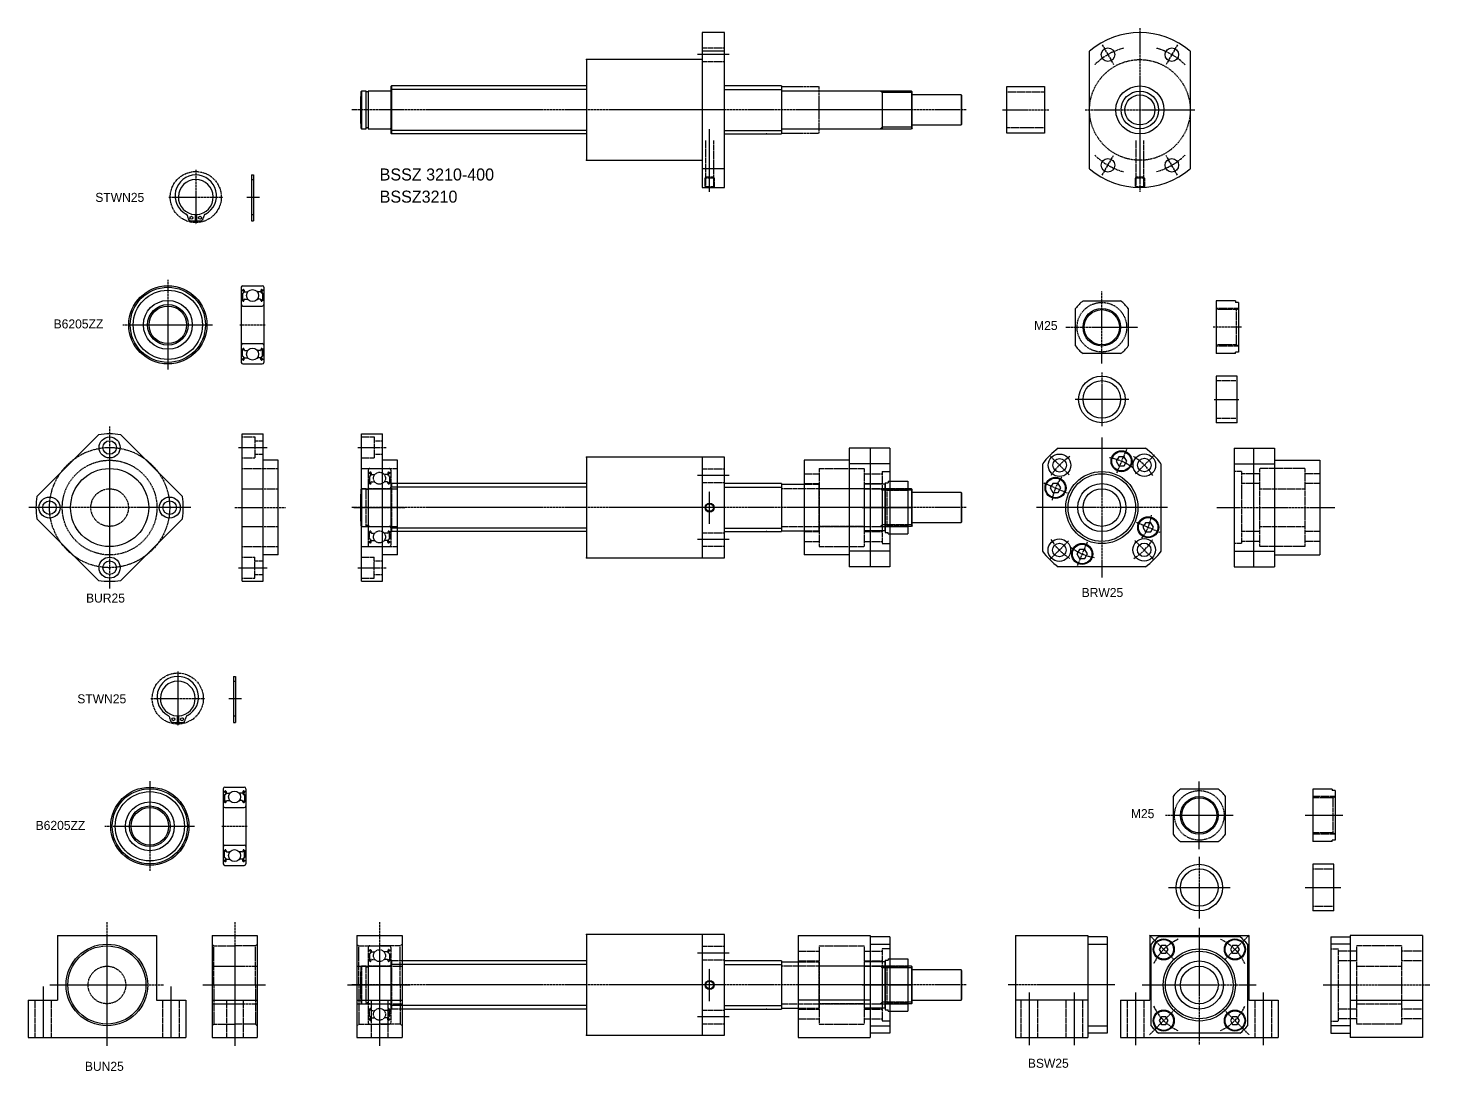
# Model space of a CAD drawing. Extents: x -201 to 732, y -603 to 91.
import ezdxf

# ---------------------------------------------------------------- set-up
doc = ezdxf.new("R2010")
doc.units = 0
for name, pattern in [('CENTER', [2, 1.25, -0.25, 0.25, -0.25]), ('DASHED', [0.75, 0.5, -0.25]), ('PHANTOM', [2.5, 1.25, -0.25, 0.25, -0.25, 0.25, -0.25])]:
    doc.linetypes.add(name, pattern=pattern)
doc.layers.get('0').update_dxf_attribs({"linetype": 'CONTINUOUS'})
doc.layers.add('CENTER', color=1, linetype='CENTER')

# ---------------------------------------------------------------- blocks, each defined once
blk = doc.blocks.new('BSSZ3210')
at = {"color": 7, "linetype": 'CONTINUOUS'}
for p, q in [((-15, 51.5), (-15, -51.5)), ((0, 51.5), (-15, 51.5)), ((0, -51.5), (0, 51.5)), ((0, 39.12), (-15, 39.12)), ((-92, 33.5), (-92, -33.5)), ((-15, 33.5), (-92, 33.5)), ((-242.16, 12), (-241.66, 12.5)), ((-242.16, 12), (-242.16, -12)), ((-241.66, 12.5), (-241.66, -12.5)), ((-238.51, 12.5), (-241.66, 12.5)), ((-238.51, -12.5), (-238.51, 12.5)), ((-237.16, 11.95), (-238.51, 11.95)), ((-237.16, 12.5), (-237.16, -12.5)), ((-222.66, 12.5), (-237.16, 12.5)), ((-221.66, 16), (-222.16, 15.5)), ((-222.16, 15.5), (-222.16, -15.5)), ((-92, 16), (-221.66, 16)), ((-221.66, 16), (-221.66, -16)), ((-142.16, 16), (-159.78, 16)), ((37.84, 16), (0, 16)), ((37.84, 16), (37.84, -16)), ((124.34, 12.5), (38.14, 12.5)), ((104.84, 12.5), (104.84, -12.5)), ((124.34, 12.5), (124.34, -12.5)), ((124.34, 12.5), (124.84, 12)), ((124.84, -12), (124.84, 12)), ((157.34, 10), (124.84, 10)), ((157.34, 10), (157.34, -10)), ((157.84, 9.5), (157.34, 10)), ((157.84, -9.5), (157.84, 9.5)), ((-242.16, -9), (-242.16, 9)), ((-242.16, -12), (-241.66, -12.5)), ((-241.66, -12.5), (-238.51, -12.5)), ((-237.16, -11.95), (-238.51, -11.95)), ((-237.16, -12.5), (-222.66, -12.5)), ((-221.66, -16), (-222.16, -15.5)), ((-92, -16), (-221.66, -16)), ((-141.66, -16), (-159.28, -16)), ((0, -16), (37.84, -16)), ((38.14, -12.5), (124.34, -12.5)), ((124.84, -12), (124.34, -12.5)), ((124.84, -10), (157.34, -10)), ((157.34, -10), (157.84, -9.5)), ((-92, -33.5), (-15, -33.5)), ((0, -39.12), (-15, -39.12)), ((-15, -51.5), (0, -51.5))]:
    blk.add_line(p, q, dxfattribs=at)
at = {"color": 3, "linetype": 'DASHED'}
for p, q in [((-15, 41.31), (0, 41.31)), ((-15, 32.31), (0, 32.31)), ((-12.5, -44.5), (-12.5, -20.35)), ((-7.5, -20.35), (-7.5, -44.5)), ((-13, -45.5), (-12.5, -44.5)), ((-13, -51.34), (-13, -45.5)), ((-7, -45.5), (-13, -45.5)), ((-12.5, -51.12), (-12.5, -44.5)), ((-12.5, -44.5), (-7.5, -44.5)), ((-7.5, -44.5), (-7.5, -51.12)), ((-7.5, -44.5), (-7, -45.5)), ((-7, -45.5), (-7, -51.41)), ((-12.5, -51.12), (-12.86, -51.4)), ((-7.5, -51.12), (-12.5, -51.12)), ((-7.09, -51.43), (-7.5, -51.12))]:
    blk.add_line(p, q, dxfattribs=at)
at = {"color": 3, "linetype": 'CONTINUOUS'}
for p, q in [((-92, 13.6), (-221.66, 13.6)), ((0, 13.6), (37.84, 13.6)), ((104.84, 11.5), (103.84, 12.5)), ((124.84, 11.5), (104.84, 11.5)), ((-92, -13.6), (-221.66, -13.6)), ((0, -13.6), (37.84, -13.6)), ((104.84, -11.5), (103.84, -12.5)), ((124.84, -11.5), (104.84, -11.5))]:
    blk.add_line(p, q, dxfattribs=at)
at = {"color": 3, "linetype": 'PHANTOM'}
for p, q in [((37.84, 15.5), (62.84, 15.5)), ((62.84, -15.5), (62.84, 15.5)), ((37.84, -15.5), (62.84, -15.5))]:
    blk.add_line(p, q, dxfattribs=at)
at = {"color": 7, "linetype": 'CONTINUOUS'}
for centre, radius, start, end in [((-222.66, 13), 0.5, 270, 0), ((38.14, 12.8), 0.3, 180, 270), ((-222.66, -13), 0.5, 0, 90), ((38.14, -12.8), 0.3, 90, 180)]:
    blk.add_arc(centre, radius, start, end, dxfattribs=at)
for p in [(-92, 33.5), (27.84, -16), (-92, -33.5)]:
    blk.add_point(p, dxfattribs=at)
at = {"color": 3, "linetype": 'CONTINUOUS'}
blk.add_point((103.84, -12.5), dxfattribs=at)
at = {"layer": 'CENTER', "color": 1, "linetype": 'CENTER'}
for p, q in [((3, 36.81), (-18, 36.81)), ((160.84, 0), (-248.02, 0)), ((-10, -54.5), (-10, -12.8))]:
    blk.add_line(p, q, dxfattribs=at)
blk = doc.blocks.new('BUR25')
at = {"color": 7, "linetype": 'CONTINUOUS'}
for p, q in [((0, 49), (14, 49)), ((0, -49), (0, 49)), ((14, -49), (14, 49)), ((24, 31.5), (14, 31.5)), ((24, -31.5), (24, 31.5)), ((24, -31.5), (14, -31.5)), ((0, -49), (14, -49))]:
    blk.add_line(p, q, dxfattribs=at)
at = {"color": 3, "linetype": 'DASHED'}
for p, q in [((0, 47), (8.5, 47)), ((8.5, 47), (8.5, 33)), ((8.5, 44.5), (14, 44.5)), ((0, 33), (8.5, 33)), ((8.5, 35.5), (14, 35.5)), ((0, 26), (24, 26)), ((0, -26), (24, -26)), ((0, -33), (8.5, -33)), ((8.5, -47), (8.5, -33)), ((8.5, -35.5), (14, -35.5)), ((8.5, -44.5), (14, -44.5)), ((0, -47), (8.5, -47))]:
    blk.add_line(p, q, dxfattribs=at)
at = {"color": 3, "linetype": 'PHANTOM'}
for p, q in [((0, 12.5), (24, 12.5)), ((0, -12.5), (24, -12.5))]:
    blk.add_line(p, q, dxfattribs=at)
at = {"layer": 'CENTER', "color": 1, "linetype": 'CENTER'}
for p, q in [((-2.5, 40), (16.5, 40)), ((-5, 0), (29, 0)), ((-2.5, -40), (16.5, -40))]:
    blk.add_line(p, q, dxfattribs=at)
blk = doc.blocks.new('BUN25')
at = {"color": 7, "linetype": 'CONTINUOUS'}
for p, q in [((0, 33), (30, 33)), ((0, 33), (0, -35)), ((30, 33), (30, -35)), ((0, -10), (30, -10)), ((0, -35), (30, -35))]:
    blk.add_line(p, q, dxfattribs=at)
at = {"color": 3, "linetype": 'DASHED'}
for p, q in [((0, 27.17), (1.17, 26)), ((1.17, 0), (1.17, 26)), ((1.17, 26), (15, 26)), ((28.82, 26), (15, 26)), ((30, 27.17), (28.82, 26)), ((28.82, 0), (28.82, 26)), ((1.17, 0), (1.17, -26)), ((28.82, 0), (28.82, -26)), ((9.5, -10), (9.5, -35)), ((20.5, -10), (20.5, -35)), ((0, -27.18), (1.17, -26)), ((1.17, -26), (15, -26)), ((28.82, -26), (15, -26)), ((30, -27.18), (28.82, -26))]:
    blk.add_line(p, q, dxfattribs=at)
at = {"color": 3, "linetype": 'PHANTOM'}
for p, q in [((0, 12.5), (30, 12.5)), ((0, -12.5), (30, -12.5))]:
    blk.add_line(p, q, dxfattribs=at)
at = {"layer": 'CENTER', "color": 1, "linetype": 'CENTER'}
for p, q in [((15, 41.85), (15, -40.4)), ((-6.22, 0), (35.46, 0))]:
    blk.add_line(p, q, dxfattribs=at)
blk = doc.blocks.new('BRW25')
at = {"color": 7, "linetype": 'CONTINUOUS'}
for p, q in [((0, 39.5), (0, -39.5)), ((0, 39.5), (27, 39.5)), ((13, 39.5), (13, -39.5)), ((27, 39.5), (27, -39.5)), ((0, 29), (27, 29)), ((27, 31.5), (57, 31.5)), ((57, 31.5), (57, -31.5)), ((0, -29), (27, -29)), ((27, -31.5), (57, -31.5)), ((0, -39.5), (27, -39.5)), ((0, -39.5), (0, -39.5)), ((13.5, -39.5), (13.5, -39.5))]:
    blk.add_line(p, q, dxfattribs=at)
at = {"color": 3, "linetype": 'DASHED'}
for p, q in [((5, 24), (0, 24)), ((5, 24), (5, -24)), ((17, 22.5), (5, 22.5)), ((17, 26), (17, -26)), ((47, 26), (17, 26)), ((47, 26), (47, -26)), ((57, 22.5), (47, 22.5)), ((17, 16), (5, 16)), ((17, 12.5), (47, 12.5)), ((57, 16), (47, 16)), ((17, -16), (5, -16)), ((17, -12.5), (47, -12.5)), ((57, -16), (47, -16)), ((5, -24), (0, -24)), ((17, -22.5), (5, -22.5)), ((47, -26), (17, -26)), ((57, -22.5), (47, -22.5))]:
    blk.add_line(p, q, dxfattribs=at)
at = {"layer": 'CENTER', "color": 1, "linetype": 'CENTER'}
blk.add_line((-11.4, 0), (67.06, 0), dxfattribs=at)
blk = doc.blocks.new('M25NAT-V')
at = {"color": 7, "linetype": 'CONTINUOUS'}
for p, q in [((0, 17.5), (0, -17.5)), ((13, 17.5), (0, 17.5)), ((13, 17.5), (13, 16.5)), ((15, 16.5), (13, 16.5)), ((15, 16.5), (15, -16.5)), ((13, -17.5), (0, -17.5)), ((13, -17.5), (13, -16.5)), ((15, -16.5), (13, -16.5))]:
    blk.add_line(p, q, dxfattribs=at)
at = {"color": 3, "linetype": 'DASHED'}
for p, q in [((15, 12.5), (0, 12.5)), ((13.59, 11.69), (0, 11.69)), ((0, 10.75), (0, 10.75)), ((13.59, 11.69), (15, 12.5)), ((13.59, -11.69), (13.59, 11.69)), ((0, 0), (0, 0)), ((0, -10.75), (0, -10.75)), ((13.59, -11.69), (0, -11.69)), ((15, -12.5), (0, -12.5)), ((13.59, -11.69), (15, -12.5))]:
    blk.add_line(p, q, dxfattribs=at)
at = {"layer": 'CENTER', "color": 1, "linetype": 'CENTER'}
blk.add_line((17, 0), (-2, 0), dxfattribs=at)
blk = doc.blocks.new('BSW25')
at = {"color": 7, "linetype": 'CONTINUOUS'}
for p, q in [((0, 32), (0, -32)), ((0, 32), (13, 32)), ((13, 33), (13, -35)), ((61, 33), (13, 33)), ((61, 33), (61, -35)), ((13, 27.2), (0, 27.2)), ((13, -10), (61, -10)), ((13, -27.2), (0, -27.2)), ((0, -32), (13, -32)), ((61, -35), (13, -35))]:
    blk.add_line(p, q, dxfattribs=at)
at = {"color": 3, "linetype": 'DASHED'}
for p, q in [((0, 24), (5, 24)), ((5, 24), (5, -24)), ((17, 22.5), (5, 22.5)), ((47, 26), (17, 26)), ((17, 26), (17, -26)), ((47, 26), (47, -26)), ((61, 22.5), (47, 22.5)), ((17, 16), (5, 16)), ((17, 12.5), (47, 12.5)), ((61, 16), (47, 16)), ((17, -16), (5, -16)), ((17, -12.5), (47, -12.5)), ((61, -16), (47, -16)), ((0, -24), (5, -24)), ((17, -22.5), (5, -22.5)), ((47, -26), (17, -26)), ((61, -22.5), (47, -22.5))]:
    blk.add_line(p, q, dxfattribs=at)
at = {"layer": 'CENTER', "color": 1, "linetype": 'CENTER'}
blk.add_line((-5, 0), (66, 0), dxfattribs=at)
blk = doc.blocks.new('SP25')
at = {"color": 7, "linetype": 'CONTINUOUS'}
for p, q in [((14, 15.5), (0, 15.5)), ((0, 15.5), (0, -15.5)), ((14, -15.5), (14, 15.5)), ((14, -15.5), (0, -15.5))]:
    blk.add_line(p, q, dxfattribs=at)
at = {"color": 3, "linetype": 'DASHED'}
for p, q in [((0, 12.5), (14, 12.5)), ((0, -12.5), (14, -12.5))]:
    blk.add_line(p, q, dxfattribs=at)
at = {"layer": 'CENTER', "color": 1, "linetype": 'CENTER'}
blk.add_line((-1.25, 0), (15.25, 0), dxfattribs=at)
blk = doc.blocks.new('B6205ZZ')
at = {"color": 3, "linetype": 'DASHED'}
for p, q in [((0, 25), (0, -25)), ((0.2, 23.05), (0.78, 23.05)), ((1.63, 21.75), (0.53, 20.65)), ((0.53, 20.65), (0.53, 16.85)), ((0.78, 23.05), (1.06, 23.39)), ((1.05, 22.43), (0.82, 22.63)), ((1.93, 21.63), (0.83, 20.53)), ((0.83, 20.53), (0.83, 16.85)), ((1, 26), (14, 26)), ((1.01, 22.86), (1.29, 23.19)), ((1.24, 22.66), (1.01, 22.86)), ((1.05, 22.43), (1.24, 22.66)), ((1.57, 23.1), (1.63, 21.75)), ((1.87, 23.13), (1.96, 22.13)), ((1.93, 22.48), (1.93, 21.63)), ((2.16, 21.95), (4.38, 21.95)), ((12.84, 21.95), (10.62, 21.95)), ((13.13, 23.13), (13.04, 22.13)), ((13.07, 22.48), (13.07, 21.63)), ((13.07, 21.63), (14.17, 20.53)), ((13.43, 23.1), (13.37, 21.75)), ((13.37, 21.75), (14.47, 20.65)), ((13.99, 22.86), (13.71, 23.19)), ((13.76, 22.66), (13.99, 22.86)), ((13.95, 22.43), (13.76, 22.66)), ((14.22, 23.05), (13.94, 23.39)), ((13.95, 22.43), (14.18, 22.63)), ((14.17, 20.53), (14.17, 16.85)), ((14.8, 23.05), (14.22, 23.05)), ((14.47, 20.65), (14.47, 16.85)), ((15, 25), (15, -25)), ((0.2, 16.25), (0.7, 16.25)), ((0.7, 16.25), (1.07, 15.88)), ((1.45, 16.85), (0.83, 16.85)), ((0.83, 16.55), (1.45, 16.55)), ((1, 12.5), (14, 12.5)), ((1.45, 16.55), (1.45, 16.85)), ((1.78, 15.9), (2.15, 16.92)), ((2.34, 17.05), (4.38, 17.05)), ((12.66, 17.05), (10.62, 17.05)), ((13.22, 15.9), (12.85, 16.92)), ((13.55, 16.55), (13.55, 16.85)), ((13.55, 16.85), (14.17, 16.85)), ((14.17, 16.55), (13.55, 16.55)), ((14.3, 16.25), (13.93, 15.88)), ((14.8, 16.25), (14.3, 16.25)), ((0.2, -16.25), (0.7, -16.25)), ((0.53, -20.65), (0.53, -16.85)), ((0.7, -16.25), (1.07, -15.88)), ((0.83, -16.55), (1.45, -16.55)), ((0.83, -20.53), (0.83, -16.85)), ((1.45, -16.85), (0.83, -16.85)), ((1, -12.5), (14, -12.5)), ((1.45, -16.55), (1.45, -16.85)), ((1.78, -15.9), (2.15, -16.92)), ((2.34, -17.05), (4.38, -17.05)), ((12.66, -17.05), (10.62, -17.05)), ((13.22, -15.9), (12.85, -16.92)), ((13.55, -16.55), (13.55, -16.85)), ((14.17, -16.55), (13.55, -16.55)), ((13.55, -16.85), (14.17, -16.85)), ((14.3, -16.25), (13.93, -15.88)), ((14.17, -20.53), (14.17, -16.85)), ((14.8, -16.25), (14.3, -16.25)), ((14.47, -20.65), (14.47, -16.85)), ((0.2, -23.05), (0.78, -23.05)), ((1.63, -21.75), (0.53, -20.65)), ((0.78, -23.05), (1.06, -23.39)), ((1.05, -22.43), (0.82, -22.63)), ((1.93, -21.63), (0.83, -20.53)), ((1, -26), (14, -26)), ((1.24, -22.66), (1.01, -22.86)), ((1.01, -22.86), (1.29, -23.19)), ((1.05, -22.43), (1.24, -22.66)), ((1.57, -23.1), (1.63, -21.75)), ((1.87, -23.13), (1.96, -22.13)), ((1.93, -22.48), (1.93, -21.63)), ((2.16, -21.95), (4.38, -21.95)), ((4.55, -26), (4.55, -26)), ((7.5, -26), (7.5, -26)), ((12.84, -21.95), (10.62, -21.95)), ((13.13, -23.13), (13.04, -22.13)), ((13.07, -21.63), (14.17, -20.53)), ((13.07, -22.48), (13.07, -21.63)), ((13.37, -21.75), (14.47, -20.65)), ((13.43, -23.1), (13.37, -21.75)), ((13.99, -22.86), (13.71, -23.19)), ((13.95, -22.43), (13.76, -22.66)), ((13.76, -22.66), (13.99, -22.86)), ((14.22, -23.05), (13.94, -23.39)), ((13.95, -22.43), (14.18, -22.63)), ((14.8, -23.05), (14.22, -23.05))]:
    blk.add_line(p, q, dxfattribs=at)
for centre in [(7.5, 19.5), (7.5, -19.5)]:
    blk.add_circle(centre, 3.97, dxfattribs=at)
for centre, radius, start, end in [((1, 25), 1, 90, 180), ((0.2, 23.25), 0.2, 180, 270), ((1.01, 22.86), 0.3, 139.91047, 229.9992), ((1.41, 23.09), 0.46, 4.9869, 139.91047), ((1.41, 23.09), 0.16, 2.37537, 139.99458), ((2.16, 22.15), 0.2, 184.9869, 270), ((12.84, 22.15), 0.2, 270, 355.0131), ((13.59, 23.09), 0.46, 40.08953, 175.0131), ((13.59, 23.09), 0.16, 40.00542, 177.62463), ((14, 25), 1, 0, 90), ((13.99, 22.86), 0.3, 310.0008, 40.08953), ((14.8, 23.25), 0.2, 270, 0), ((0.2, 16.05), 0.2, 90, 180), ((1, 13.5), 1, 180, 270), ((0.83, 16.85), 0.3, 180, 270), ((1.5, 16.3), 0.6, 225.0023, 272.82789), ((1.5, 16), 0.3, 265.49139, 340.03041), ((2.34, 16.85), 0.2, 90, 160.03041), ((12.66, 16.85), 0.2, 19.96959, 90), ((13.5, 16), 0.3, 199.96959, 274.50861), ((13.5, 16.3), 0.6, 267.17211, 314.9977), ((14, 13.5), 1, 270, 0), ((14.17, 16.85), 0.3, 270, 0), ((14.8, 16.05), 0.2, 0, 90), ((1, -13.5), 1, 90, 180), ((0.2, -16.05), 0.2, 180, 270), ((0.83, -16.85), 0.3, 90, 180), ((1.5, -16.3), 0.6, 87.17211, 134.9977), ((1.5, -16), 0.3, 19.96959, 94.50861), ((2.34, -16.85), 0.2, 199.96959, 270), ((12.66, -16.85), 0.2, 270, 340.03041), ((13.5, -16), 0.3, 85.49139, 160.03041), ((13.5, -16.3), 0.6, 45.0023, 92.82789), ((14, -13.5), 1, 0, 90), ((14.17, -16.85), 0.3, 0, 90), ((14.8, -16.05), 0.2, 270, 0), ((0.2, -23.25), 0.2, 90, 180), ((1, -25), 1, 180, 270), ((1.01, -22.86), 0.3, 130.0008, 220.08953), ((1.41, -23.09), 0.46, 220.08953, 355.0131), ((1.41, -23.09), 0.16, 220.00542, 357.62463), ((2.16, -22.15), 0.2, 90, 175.0131), ((12.84, -22.15), 0.2, 4.9869, 90), ((13.59, -23.09), 0.46, 184.9869, 319.91047), ((13.59, -23.09), 0.16, 182.37537, 319.99458), ((14, -25), 1, 270, 0), ((13.99, -22.86), 0.3, 319.91047, 49.9992), ((14.8, -23.25), 0.2, 0, 90)]:
    blk.add_arc(centre, radius, start, end, dxfattribs=at)
at = {"layer": 'CENTER', "color": 1, "linetype": 'CENTER'}
blk.add_line((-1, 0), (16, 0), dxfattribs=at)
blk = doc.blocks.new('BSSZ3210-2')
at = {"color": 7, "linetype": 'CONTINUOUS'}
for p, q in [((-92, 33.5), (-92, -33.5)), ((-15, 33.5), (-92, 33.5)), ((-15, 33.5), (-15, -33.5)), ((0, 33.5), (-15, 33.5)), ((0, -33.5), (0, 33.5)), ((-242.16, 12), (-241.66, 12.5)), ((-242.16, 12), (-242.16, -12)), ((-241.66, 12.5), (-241.66, -12.5)), ((-92, 16), (-217.66, 16)), ((-142.16, 16), (-159.78, 16)), ((37.84, 16), (0, 16)), ((37.84, 16), (37.84, -16)), ((37.84, 15.5), (52.84, 15.5)), ((124.34, 12.5), (121.84, 12.5)), ((124.34, 12.5), (124.34, -12.5)), ((124.34, 12.5), (124.84, 12)), ((124.84, -12), (124.84, 12)), ((157.34, 10), (124.84, 10)), ((157.34, 10), (157.34, -10)), ((157.84, 9.5), (157.34, 10)), ((157.84, -9.5), (157.84, 9.5)), ((-242.16, -9), (-242.16, 9)), ((-242.16, -12), (-241.66, -12.5)), ((-92, -16), (-217.66, -16)), ((-141.66, -16), (-159.28, -16)), ((0, -16), (37.84, -16)), ((37.84, -15.5), (52.84, -15.5)), ((124.34, -12.5), (121.84, -12.5)), ((124.84, -12), (124.34, -12.5)), ((124.84, -10), (157.34, -10)), ((157.34, -10), (157.84, -9.5)), ((-92, -33.5), (-15, -33.5)), ((-15, -33.5), (0, -33.5))]:
    blk.add_line(p, q, dxfattribs=at)
at = {"color": 3, "linetype": 'DASHED'}
for p, q in [((-15, 25.75), (0, 25.75)), ((-238.51, 12.5), (-241.66, 12.5)), ((-238.51, -12.5), (-238.51, 12.5)), ((-237.16, 11.95), (-238.51, 11.95)), ((-222.66, 12.5), (-237.16, 12.5)), ((-237.16, 12.5), (-237.16, -12.5)), ((-221.66, 16), (-222.16, 15.5)), ((-222.16, 15.5), (-222.16, -15.5)), ((-221.66, 16), (-221.66, -16)), ((-217.66, 16), (-221.66, 16)), ((-15, 16.75), (0, 16.75)), ((62.84, 12.5), (38.14, 12.5)), ((52.84, 15.5), (62.84, 15.5)), ((62.84, -15.5), (62.84, 15.5)), ((121.84, 12.5), (62.84, 12.5)), ((104.84, 11.5), (103.84, 12.5)), ((104.84, 12.5), (104.84, -12.5)), ((124.84, 11.5), (104.84, 11.5)), ((-241.66, -12.5), (-238.51, -12.5)), ((-237.16, -11.95), (-238.51, -11.95)), ((-237.16, -12.5), (-222.66, -12.5)), ((-221.66, -16), (-222.16, -15.5)), ((-217.66, -16), (-221.66, -16)), ((-15, -16.75), (0, -16.75)), ((38.14, -12.5), (62.84, -12.5)), ((52.84, -15.5), (62.84, -15.5)), ((62.84, -12.5), (121.84, -12.5)), ((104.84, -11.5), (103.84, -12.5)), ((124.84, -11.5), (104.84, -11.5)), ((-15, -25.75), (0, -25.75))]:
    blk.add_line(p, q, dxfattribs=at)
at = {"color": 3, "linetype": 'CONTINUOUS'}
for p, q in [((-92, 13.6), (-221.66, 13.6)), ((0, 13.6), (37.84, 13.6)), ((-92, -13.6), (-221.66, -13.6)), ((0, -13.6), (37.84, -13.6))]:
    blk.add_line(p, q, dxfattribs=at)
blk.add_circle((-10, 0), 3, dxfattribs=at)
at = {"color": 7, "linetype": 'CONTINUOUS'}
blk.add_circle((-10, 0), 2.5, dxfattribs=at)
at = {"color": 3, "linetype": 'DASHED'}
for centre, start, end in [((-222.66, 13), 270, 0), ((-222.66, -13), 0, 90)]:
    blk.add_arc(centre, 0.5, start, end, dxfattribs=at)
at = {"color": 7, "linetype": 'CONTINUOUS'}
for centre, start, end in [((38.14, 12.8), 180, 270), ((38.14, -12.8), 90, 180)]:
    blk.add_arc(centre, 0.3, start, end, dxfattribs=at)
for p in [(-92, 33.5), (27.84, -16), (-92, -33.5)]:
    blk.add_point(p, dxfattribs=at)
at = {"color": 3, "linetype": 'DASHED'}
blk.add_point((103.84, -12.5), dxfattribs=at)
at = {"layer": 'CENTER', "color": 1, "linetype": 'CENTER'}
for p, q in [((3, 21.25), (-18, 21.25)), ((-10, -10.79), (-10, 10.79)), ((160.84, 0), (-248.02, 0)), ((3, -21.25), (-18, -21.25))]:
    blk.add_line(p, q, dxfattribs=at)
blk = doc.blocks.new('BSSZ3210-3')
at = {"color": 7, "linetype": 'CONTINUOUS'}
for p, q in [((-15, 33.5), (-92, 33.5)), ((-92, 33.5), (-92, -33.5)), ((-15, 33.5), (-15, -33.5)), ((0, 33.5), (-15, 33.5)), ((0, -33.5), (0, 33.5)), ((-92, 16), (-214.66, 16)), ((-142.16, 16), (-159.78, 16)), ((37.84, 16), (0, 16)), ((37.84, 16), (37.84, -16)), ((37.84, 15.5), (48.84, 15.5)), ((124.34, 12.5), (121.84, 12.5)), ((124.34, 12.5), (124.34, -12.5)), ((124.34, 12.5), (124.84, 12)), ((124.84, -12), (124.84, 12)), ((157.34, 10), (124.84, 10)), ((157.34, 10), (157.34, -10)), ((157.84, 9.5), (157.34, 10)), ((157.84, -9.5), (157.84, 9.5)), ((-92, -16), (-214.66, -16)), ((-141.66, -16), (-159.28, -16)), ((0, -16), (37.84, -16)), ((37.84, -15.5), (48.84, -15.5)), ((124.34, -12.5), (121.84, -12.5)), ((124.84, -12), (124.34, -12.5)), ((124.84, -10), (157.34, -10)), ((157.34, -10), (157.84, -9.5)), ((-92, -33.5), (-15, -33.5)), ((-15, -33.5), (0, -33.5))]:
    blk.add_line(p, q, dxfattribs=at)
at = {"color": 3, "linetype": 'DASHED'}
for p, q in [((-15, 25.75), (0, 25.75)), ((-242.16, 12), (-241.66, 12.5)), ((-242.16, 12), (-242.16, -12)), ((-241.66, 12.5), (-241.66, -12.5)), ((-238.51, 12.5), (-241.66, 12.5)), ((-238.51, -12.5), (-238.51, 12.5)), ((-237.16, 11.95), (-238.51, 11.95)), ((-222.66, 12.5), (-237.16, 12.5)), ((-237.16, 12.5), (-237.16, -12.5)), ((-221.66, 16), (-222.16, 15.5)), ((-222.16, 15.5), (-222.16, -15.5)), ((-221.66, 16), (-221.66, -16)), ((-214.66, 16), (-221.66, 16)), ((-15, 16.75), (0, 16.75)), ((62.84, 12.5), (38.14, 12.5)), ((48.84, 15.5), (62.84, 15.5)), ((62.84, -15.5), (62.84, 15.5)), ((121.84, 12.5), (62.84, 12.5)), ((104.84, 11.5), (103.84, 12.5)), ((104.84, 12.5), (104.84, -12.5)), ((124.84, 11.5), (104.84, 11.5)), ((-242.16, -9), (-242.16, 9)), ((-242.16, -12), (-241.66, -12.5)), ((-241.66, -12.5), (-238.51, -12.5)), ((-237.16, -11.95), (-238.51, -11.95)), ((-237.16, -12.5), (-222.66, -12.5)), ((-221.66, -16), (-222.16, -15.5)), ((-214.66, -16), (-221.66, -16)), ((-15, -16.75), (0, -16.75)), ((38.14, -12.5), (62.84, -12.5)), ((48.84, -15.5), (62.84, -15.5)), ((62.84, -12.5), (121.84, -12.5)), ((104.84, -11.5), (103.84, -12.5)), ((124.84, -11.5), (104.84, -11.5)), ((-15, -25.75), (0, -25.75))]:
    blk.add_line(p, q, dxfattribs=at)
at = {"color": 3, "linetype": 'CONTINUOUS'}
for p, q in [((-92, 13.6), (-221.66, 13.6)), ((0, 13.6), (37.84, 13.6)), ((-92, -13.6), (-221.66, -13.6)), ((0, -13.6), (37.84, -13.6))]:
    blk.add_line(p, q, dxfattribs=at)
blk.add_circle((-10, 0), 3, dxfattribs=at)
at = {"color": 7, "linetype": 'CONTINUOUS'}
blk.add_circle((-10, 0), 2.5, dxfattribs=at)
at = {"color": 3, "linetype": 'DASHED'}
for centre, start, end in [((-222.66, 13), 270, 0), ((-222.66, -13), 0, 90)]:
    blk.add_arc(centre, 0.5, start, end, dxfattribs=at)
at = {"color": 7, "linetype": 'CONTINUOUS'}
for centre, start, end in [((38.14, 12.8), 180, 270), ((38.14, -12.8), 90, 180)]:
    blk.add_arc(centre, 0.3, start, end, dxfattribs=at)
for p in [(-92, 33.5), (27.84, -16), (-92, -33.5)]:
    blk.add_point(p, dxfattribs=at)
at = {"color": 3, "linetype": 'DASHED'}
blk.add_point((103.84, -12.5), dxfattribs=at)
at = {"layer": 'CENTER', "color": 1, "linetype": 'CENTER'}
for p, q in [((3, 21.25), (-18, 21.25)), ((-10, -10.79), (-10, 10.79)), ((160.84, 0), (-248.02, 0)), ((3, -21.25), (-18, -21.25))]:
    blk.add_line(p, q, dxfattribs=at)

msp = doc.modelspace()

# ---------------------------------------------------------------- linework, layer by layer
at = {"color": 7, "linetype": 'CONTINUOUS'}
for p, q in [((505, -2.41), (505, 75.82)), ((572, 75.82), (572, -2.41)), ((450, 21.21), (450, 52.21)), ((450, 52.21), (475, 52.21)), ((475, 52.21), (475, 21.21)), ((475, 21.21), (450, 21.21)), ((-52.6, -6.57), (-52.6, -37.17)), ((-52.6, -6.57), (-51.4, -6.57)), ((-51.4, -6.57), (-51.4, -37.17)), ((-94.97, -34.61), (-94.97, -34.87)), ((-92.67, -37.17), (-90.27, -37.17)), ((-90.27, -32.86), (-90.27, -37.17)), ((-90.27, -33.93), (-90.27, -33.93)), ((-90.27, -35.01), (-90.27, -35.01)), ((-89.27, -32.86), (-89.27, -37.17)), ((-89.27, -37.17), (-86.87, -37.17)), ((-84.57, -34.61), (-84.57, -34.87)), ((-52.6, -37.17), (-51.4, -37.17)), ((500.71, -90.37), (525.69, -90.37)), ((495.7, -120.36), (495.7, -95.38)), ((530.7, -95.38), (530.7, -120.36)), ((525.69, -125.37), (500.71, -125.37)), ((-195.54, -220.44), (-154.53, -179.44)), ((-139.67, -179.44), (-98.67, -220.44)), ((484.21, -188.37), (542.2, -188.37)), ((473.7, -198.88), (473.7, -256.87)), ((552.7, -256.87), (552.7, -198.88)), ((-195.54, -235.3), (-154.53, -276.31)), ((-139.67, -276.31), (-98.67, -235.3)), ((542.2, -267.37), (484.21, -267.37)), ((-64.58, -340.23), (-64.58, -370.83)), ((-64.58, -340.23), (-63.38, -340.23)), ((-63.38, -340.23), (-63.38, -370.83)), ((-106.95, -368.27), (-106.95, -368.53)), ((-104.65, -370.83), (-102.25, -370.83)), ((-102.25, -366.52), (-102.25, -370.83)), ((-102.25, -367.6), (-102.25, -367.6)), ((-102.25, -368.67), (-102.25, -368.67)), ((-101.25, -366.52), (-101.25, -370.83)), ((-101.25, -370.83), (-98.85, -370.83)), ((-96.55, -368.27), (-96.55, -368.53)), ((-64.58, -370.83), (-63.38, -370.83)), ((590.54, -415.17), (565.56, -415.17)), ((653.55, -415.17), (653.55, -450.17)), ((666.55, -415.17), (653.55, -415.17)), ((666.55, -415.17), (666.55, -416.17)), ((668.55, -416.17), (666.55, -416.17)), ((668.55, -416.17), (668.55, -449.17)), ((560.55, -420.18), (560.55, -445.16)), ((595.55, -445.16), (595.55, -420.18)), ((565.56, -450.17), (590.54, -450.17)), ((666.55, -450.17), (653.55, -450.17)), ((668.55, -449.17), (666.55, -449.17)), ((666.55, -450.17), (666.55, -449.17)), ((667.55, -465.2), (653.55, -465.2)), ((653.55, -465.2), (653.55, -496.2)), ((667.55, -496.2), (667.55, -465.2)), ((667.55, -496.2), (653.55, -496.2)), ((-181.89, -512.53), (-115.89, -512.53)), ((-181.89, -512.53), (-181.89, -555.53)), ((-115.89, -512.53), (-115.89, -555.53)), ((455.82, -512.53), (455.82, -580.53)), ((455.82, -512.53), (503.82, -512.53)), ((503.82, -512.53), (503.82, -580.53)), ((545.05, -512.53), (611.05, -512.53)), ((545.05, -512.53), (545.05, -555.53)), ((611.05, -512.53), (611.05, -555.53)), ((516.82, -513.53), (503.82, -513.53)), ((503.82, -518.33), (516.82, -518.33)), ((516.82, -513.53), (516.82, -577.53)), ((546.05, -572.74), (546.05, -518.33)), ((605.26, -513.53), (550.85, -513.53)), ((610.05, -518.33), (610.05, -572.74)), ((-201.39, -555.53), (-201.39, -580.53)), ((-201.39, -555.53), (-181.89, -555.53)), ((-115.89, -555.53), (-96.39, -555.53)), ((-96.39, -555.53), (-96.39, -580.53)), ((503.82, -555.53), (455.82, -555.53)), ((525.55, -555.53), (545.05, -555.53)), ((525.55, -555.53), (525.55, -580.53)), ((611.05, -555.53), (630.55, -555.53)), ((630.55, -555.53), (630.55, -580.53)), ((503.82, -572.74), (516.82, -572.74)), ((516.82, -577.53), (503.82, -577.53)), ((605.26, -577.53), (550.85, -577.53)), ((-201.39, -580.53), (-96.39, -580.53)), ((455.82, -580.53), (503.82, -580.53)), ((525.55, -580.53), (630.55, -580.53))]:
    msp.add_line(p, q, dxfattribs=at)
at = {"color": 3, "linetype": 'DASHED'}
for p, q in [((450, 48.71), (475, 48.71)), ((475, 24.71), (450, 24.71)), ((536, -7.79), (536, 16.36)), ((541, 16.36), (541, -7.79)), ((535.5, -8.79), (536, -7.79)), ((535.5, -14.63), (535.5, -8.79)), ((541.5, -8.79), (535.5, -8.79)), ((536, -14.42), (536, -7.79)), ((536, -7.79), (541, -7.79)), ((541, -7.79), (541, -14.42)), ((541, -7.79), (541.5, -8.79)), ((541.5, -8.79), (541.5, -14.71)), ((-52.6, -9.67), (-51.4, -9.67)), ((536, -14.42), (535.64, -14.69)), ((541, -14.42), (536, -14.42)), ((541.41, -14.73), (541, -14.42)), ((-52.6, -32.87), (-51.4, -32.87)), ((-64.58, -343.33), (-63.38, -343.33)), ((-64.58, -366.53), (-63.38, -366.53)), ((668.55, -420.17), (653.55, -420.17)), ((667.14, -420.98), (653.55, -420.98)), ((653.55, -421.92), (653.55, -421.92)), ((667.14, -420.98), (668.55, -420.17)), ((667.14, -444.35), (667.14, -420.98)), ((653.55, -432.67), (653.55, -432.67)), ((667.14, -444.35), (653.55, -444.35)), ((668.55, -445.17), (653.55, -445.17)), ((667.14, -444.35), (668.55, -445.17)), ((653.55, -468.2), (667.55, -468.2)), ((653.55, -493.2), (667.55, -493.2)), ((-196.89, -555.53), (-196.89, -580.53)), ((-185.89, -555.53), (-185.89, -580.53)), ((-111.89, -555.53), (-111.89, -580.53)), ((-100.89, -555.53), (-100.89, -580.53)), ((459.32, -555.53), (459.32, -580.53)), ((470.32, -555.53), (470.32, -580.53)), ((489.32, -555.53), (489.32, -580.53)), ((500.32, -555.53), (500.32, -580.53)), ((530.05, -555.53), (530.05, -580.53)), ((541.05, -555.53), (541.05, -580.53)), ((615.05, -555.53), (615.05, -580.53)), ((626.05, -555.53), (626.05, -580.53))]:
    msp.add_line(p, q, dxfattribs=at)
for p, q in [((-59.5, -81.28), (-59.5, -131.28)), ((-59.3, -83.23), (-58.72, -83.23)), ((-58.72, -83.23), (-58.44, -82.89)), ((-58.46, -83.84), (-58.69, -83.65)), ((-58.5, -80.28), (-45.5, -80.28)), ((-58.49, -83.42), (-58.21, -83.09)), ((-58.27, -83.61), (-58.49, -83.42)), ((-58.46, -83.84), (-58.27, -83.61)), ((-57.93, -83.18), (-57.87, -84.52)), ((-57.63, -83.15), (-57.54, -84.15)), ((-57.57, -83.8), (-57.57, -84.65)), ((-46.38, -83.15), (-46.46, -84.15)), ((-46.43, -83.8), (-46.43, -84.65)), ((-46.08, -83.18), (-46.13, -84.52)), ((-45.51, -83.42), (-45.8, -83.09)), ((-45.74, -83.61), (-45.51, -83.42)), ((-45.55, -83.84), (-45.74, -83.61)), ((-45.28, -83.23), (-45.57, -82.89)), ((-45.55, -83.84), (-45.32, -83.65)), ((-44.7, -83.23), (-45.28, -83.23)), ((-44.5, -81.28), (-44.5, -131.28)), ((-59.3, -90.03), (-58.8, -90.03)), ((-57.87, -84.52), (-58.97, -85.62)), ((-58.97, -85.62), (-58.97, -89.43)), ((-58.8, -90.03), (-58.43, -90.4)), ((-57.57, -84.65), (-58.67, -85.75)), ((-58.67, -85.75), (-58.67, -89.43)), ((-58.05, -89.43), (-58.67, -89.43)), ((-58.67, -89.73), (-58.05, -89.73)), ((-58.05, -89.73), (-58.05, -89.43)), ((-57.72, -90.38), (-57.35, -89.36)), ((-57.35, -84.33), (-55.13, -84.33)), ((-57.16, -89.23), (-55.13, -89.23)), ((-46.66, -84.33), (-48.88, -84.33)), ((-46.85, -89.23), (-48.88, -89.23)), ((-46.29, -90.38), (-46.66, -89.36)), ((-46.43, -84.65), (-45.33, -85.75)), ((-46.13, -84.52), (-45.03, -85.62)), ((-45.95, -89.43), (-45.33, -89.43)), ((-45.95, -89.73), (-45.95, -89.43)), ((-45.33, -89.73), (-45.95, -89.73)), ((-45.2, -90.03), (-45.58, -90.4)), ((-45.33, -85.75), (-45.33, -89.43)), ((-44.7, -90.03), (-45.2, -90.03)), ((-45.03, -85.62), (-45.03, -89.43)), ((-58.5, -93.78), (-45.5, -93.78)), ((-58.5, -118.78), (-45.5, -118.78)), ((-59.3, -122.53), (-58.8, -122.53)), ((-59.3, -129.33), (-58.72, -129.33)), ((-58.97, -126.93), (-58.97, -123.13)), ((-57.87, -128.03), (-58.97, -126.93)), ((-58.8, -122.53), (-58.43, -122.15)), ((-58.72, -129.33), (-58.44, -129.66)), ((-58.46, -128.71), (-58.69, -128.91)), ((-58.67, -122.83), (-58.05, -122.83)), ((-58.67, -126.81), (-58.67, -123.13)), ((-58.05, -123.13), (-58.67, -123.13)), ((-57.57, -127.91), (-58.67, -126.81)), ((-58.27, -128.94), (-58.49, -129.14)), ((-58.49, -129.14), (-58.21, -129.47)), ((-58.46, -128.71), (-58.27, -128.94)), ((-58.05, -122.83), (-58.05, -123.13)), ((-57.93, -129.38), (-57.87, -128.03)), ((-57.72, -122.18), (-57.35, -123.2)), ((-57.63, -129.41), (-57.54, -128.41)), ((-57.57, -128.76), (-57.57, -127.91)), ((-57.35, -128.23), (-55.13, -128.23)), ((-57.16, -123.33), (-55.13, -123.33)), ((-46.85, -123.33), (-48.88, -123.33)), ((-46.66, -128.23), (-48.88, -128.23)), ((-46.29, -122.18), (-46.66, -123.2)), ((-46.38, -129.41), (-46.46, -128.41)), ((-46.43, -127.91), (-45.33, -126.81)), ((-46.43, -128.76), (-46.43, -127.91)), ((-46.13, -128.03), (-45.03, -126.93)), ((-46.08, -129.38), (-46.13, -128.03)), ((-45.33, -122.83), (-45.95, -122.83)), ((-45.95, -122.83), (-45.95, -123.13)), ((-45.95, -123.13), (-45.33, -123.13)), ((-45.51, -129.14), (-45.8, -129.47)), ((-45.55, -128.71), (-45.74, -128.94)), ((-45.74, -128.94), (-45.51, -129.14)), ((-45.2, -122.53), (-45.58, -122.15)), ((-45.28, -129.33), (-45.57, -129.66)), ((-45.55, -128.71), (-45.32, -128.91)), ((-45.33, -126.81), (-45.33, -123.13)), ((-44.7, -129.33), (-45.28, -129.33)), ((-44.7, -122.53), (-45.2, -122.53)), ((-45.03, -126.93), (-45.03, -123.13)), ((-58.5, -132.28), (-45.5, -132.28)), ((-54.95, -132.28), (-54.95, -132.28)), ((-52, -132.28), (-52, -132.28)), ((-71.48, -414.94), (-71.48, -464.94)), ((-71.28, -416.89), (-70.7, -416.89)), ((-69.85, -418.19), (-70.95, -419.29)), ((-70.95, -419.29), (-70.95, -423.09)), ((-70.7, -416.89), (-70.42, -416.55)), ((-70.44, -417.51), (-70.67, -417.31)), ((-69.55, -418.31), (-70.65, -419.41)), ((-70.65, -419.41), (-70.65, -423.09)), ((-70.48, -413.94), (-57.48, -413.94)), ((-70.47, -417.08), (-70.19, -416.75)), ((-70.24, -417.28), (-70.47, -417.08)), ((-70.44, -417.51), (-70.24, -417.28)), ((-69.91, -416.84), (-69.85, -418.19)), ((-69.61, -416.81), (-69.52, -417.81)), ((-69.55, -417.46), (-69.55, -418.31)), ((-69.32, -417.99), (-67.1, -417.99)), ((-58.64, -417.99), (-60.86, -417.99)), ((-58.35, -416.81), (-58.44, -417.81)), ((-58.41, -417.46), (-58.41, -418.31)), ((-58.41, -418.31), (-57.31, -419.41)), ((-58.06, -416.84), (-58.11, -418.19)), ((-58.11, -418.19), (-57.01, -419.29)), ((-57.49, -417.08), (-57.77, -416.75)), ((-57.72, -417.28), (-57.49, -417.08)), ((-57.53, -417.51), (-57.72, -417.28)), ((-57.26, -416.89), (-57.54, -416.55)), ((-57.53, -417.51), (-57.3, -417.31)), ((-57.31, -419.41), (-57.31, -423.09)), ((-56.68, -416.89), (-57.26, -416.89)), ((-57.01, -419.29), (-57.01, -423.09)), ((-56.48, -414.94), (-56.48, -464.94)), ((-71.28, -423.69), (-70.78, -423.69)), ((-70.78, -423.69), (-70.41, -424.06)), ((-70.03, -423.09), (-70.65, -423.09)), ((-70.65, -423.39), (-70.03, -423.39)), ((-70.48, -427.44), (-57.48, -427.44)), ((-70.03, -423.39), (-70.03, -423.09)), ((-69.7, -424.04), (-69.33, -423.02)), ((-69.14, -422.89), (-67.1, -422.89)), ((-58.82, -422.89), (-60.86, -422.89)), ((-58.26, -424.04), (-58.63, -423.02)), ((-57.93, -423.39), (-57.93, -423.09)), ((-57.93, -423.09), (-57.31, -423.09)), ((-57.31, -423.39), (-57.93, -423.39)), ((-57.18, -423.69), (-57.56, -424.06)), ((-56.68, -423.69), (-57.18, -423.69)), ((-71.28, -456.19), (-70.78, -456.19)), ((-70.95, -460.59), (-70.95, -456.79)), ((-70.78, -456.19), (-70.41, -455.82)), ((-70.65, -456.49), (-70.03, -456.49)), ((-70.03, -456.79), (-70.65, -456.79)), ((-70.65, -460.47), (-70.65, -456.79)), ((-70.48, -452.44), (-57.48, -452.44)), ((-70.03, -456.49), (-70.03, -456.79)), ((-69.7, -455.84), (-69.33, -456.86)), ((-69.14, -456.99), (-67.1, -456.99)), ((-58.82, -456.99), (-60.86, -456.99)), ((-58.26, -455.84), (-58.63, -456.86)), ((-57.93, -456.49), (-57.93, -456.79)), ((-57.31, -456.49), (-57.93, -456.49)), ((-57.93, -456.79), (-57.31, -456.79)), ((-57.18, -456.19), (-57.56, -455.82)), ((-57.31, -460.47), (-57.31, -456.79)), ((-56.68, -456.19), (-57.18, -456.19)), ((-57.01, -460.59), (-57.01, -456.79)), ((-71.28, -462.99), (-70.7, -462.99)), ((-69.85, -461.69), (-70.95, -460.59)), ((-70.7, -462.99), (-70.42, -463.33)), ((-70.44, -462.37), (-70.67, -462.57)), ((-69.55, -461.57), (-70.65, -460.47)), ((-70.48, -465.94), (-57.48, -465.94)), ((-70.24, -462.6), (-70.47, -462.8)), ((-70.47, -462.8), (-70.19, -463.13)), ((-70.44, -462.37), (-70.24, -462.6)), ((-69.91, -463.04), (-69.85, -461.69)), ((-69.61, -463.07), (-69.52, -462.07)), ((-69.55, -462.42), (-69.55, -461.57)), ((-69.32, -461.89), (-67.1, -461.89)), ((-66.93, -465.94), (-66.93, -465.94)), ((-63.98, -465.94), (-63.98, -465.94)), ((-58.64, -461.89), (-60.86, -461.89)), ((-58.35, -463.07), (-58.44, -462.07)), ((-58.41, -461.57), (-57.31, -460.47)), ((-58.41, -462.42), (-58.41, -461.57)), ((-58.11, -461.69), (-57.01, -460.59)), ((-58.06, -463.04), (-58.11, -461.69)), ((-57.49, -462.8), (-57.77, -463.13)), ((-57.53, -462.37), (-57.72, -462.6)), ((-57.72, -462.6), (-57.49, -462.8)), ((-57.26, -462.99), (-57.54, -463.33)), ((-57.53, -462.37), (-57.3, -462.57)), ((-56.68, -462.99), (-57.26, -462.99))]:
    msp.add_line(p, q)
at = {"color": 7, "linetype": 'CONTINUOUS'}
for points in [[(524.56, -194.03), (522.83, -197.03), (524.56, -200.03), (528.03, -200.03), (529.76, -197.03), (528.03, -194.03)], [(480.64, -211.78), (478.9, -214.78), (480.64, -217.78), (484.1, -217.78), (485.83, -214.78), (484.1, -211.78)], [(542.31, -237.96), (540.58, -240.96), (542.31, -243.96), (545.77, -243.96), (547.51, -240.96), (545.77, -237.96)], [(498.38, -255.71), (496.65, -258.71), (498.38, -261.71), (501.85, -261.71), (503.58, -258.71), (501.85, -255.71)], [(552.87, -519.25), (551.37, -521.85), (552.87, -524.44), (555.87, -524.44), (557.37, -521.85), (555.87, -519.25)], [(600.24, -519.25), (598.74, -521.85), (600.24, -524.44), (603.24, -524.44), (604.74, -521.85), (603.24, -519.25)], [(552.87, -566.62), (551.37, -569.22), (552.87, -571.82), (555.87, -571.82), (557.37, -569.22), (555.87, -566.62)], [(600.24, -566.62), (598.74, -569.22), (600.24, -571.82), (603.24, -571.82), (604.74, -569.22), (603.24, -566.62)]]:
    msp.add_lwpolyline(points, close=True, dxfattribs=at)
for centre, radius in [((517.25, 73.51), 4.5), ((559.75, 73.51), 4.5), ((538.5, 36.71), 16), ((538.5, 36.71), 12.5), ((538.5, 36.71), 10), ((517.25, -0.1), 4.5), ((559.75, -0.1), 4.5), ((-92.62, -35.02), 1), ((-86.92, -35.02), 1), ((-108.34, -106.28), 26), ((-108.34, -106.28), 25), ((-108.34, -106.28), 23.05), ((-108.34, -106.28), 16.25), ((-108.34, -106.28), 13.5), ((-108.34, -106.28), 12.5), ((513.2, -107.87), 11.69), ((513.2, -155.91), 15.5), ((513.2, -155.91), 12.5), ((-147.1, -187.87), 7), ((-147.1, -187.87), 4.5), ((485.07, -199.73), 7.5), ((485.07, -199.73), 4.5), ((526.29, -197.03), 7), ((526.29, -197.03), 6.5), ((541.49, -199.59), 7.5), ((541.49, -199.59), 4.5), ((-147.1, -227.87), 26), ((513.2, -227.87), 24), ((482.37, -214.78), 7), ((482.37, -214.78), 6.5), ((513.2, -227.87), 22.5), ((513.2, -227.87), 16), ((-187.1, -227.87), 7), ((-187.1, -227.87), 4.5), ((-107.1, -227.87), 7), ((-107.1, -227.87), 4.5), ((513.2, -227.87), 12.5), ((544.04, -240.96), 7), ((544.04, -240.96), 6.5), ((484.92, -256.16), 7.5), ((484.92, -256.16), 4.5), ((500.12, -258.71), 7), ((541.34, -256.01), 7.5), ((541.34, -256.01), 4.5), ((-147.1, -267.87), 7), ((500.12, -258.71), 6.5), ((-147.1, -267.87), 4.5), ((-104.6, -368.68), 1), ((-98.9, -368.68), 1), ((-120.32, -439.94), 26), ((-120.32, -439.94), 25), ((-120.32, -439.94), 23.05), ((-120.32, -439.94), 16.25), ((-120.32, -439.94), 13.5), ((-120.32, -439.94), 12.5), ((578.05, -432.67), 11.69), ((578.05, -480.7), 15.5), ((578.05, -480.7), 12.5), ((-148.89, -545.53), 27.18), ((-148.89, -545.53), 26), ((554.37, -521.85), 7), ((554.37, -521.85), 6.5), ((578.05, -545.53), 24), ((601.74, -521.85), 7), ((601.74, -521.85), 6.5), ((578.05, -545.53), 22.5), ((578.05, -545.53), 16), ((578.05, -545.53), 12.5), ((554.37, -569.22), 7), ((554.37, -569.22), 6.5), ((601.74, -569.22), 7), ((601.74, -569.22), 6.5)]:
    msp.add_circle(centre, radius, dxfattribs=at)
at = {"color": 3, "linetype": 'DASHED'}
for centre, radius in [((538.5, 36.71), 33.5), ((513.2, -107.87), 16.5), ((-147.1, -227.87), 31.5), ((578.05, -432.67), 16.5)]:
    msp.add_circle(centre, radius, dxfattribs=at)
at = {"color": 3, "linetype": 'PHANTOM'}
for centre, radius in [((-89.77, -21.27), 17), ((-147.1, -227.87), 12.5), ((-101.75, -354.93), 17), ((-148.89, -545.53), 12.5)]:
    msp.add_circle(centre, radius, dxfattribs=at)
for centre in [(-52, -86.78), (-52, -125.78), (-63.98, -420.44), (-63.98, -459.44)]:
    msp.add_circle(centre, 3.97)
at = {"color": 3, "linetype": 'CONTINUOUS'}
for centre in [(513.2, -107.87), (578.05, -432.67)]:
    msp.add_circle(centre, 12.5, dxfattribs=at)
at = {"color": 7, "linetype": 'CONTINUOUS'}
for centre, radius, start, end in [((538.5, 36.71), 51.5, 49.42179, 130.57821), ((-89.77, -20.37), 13.8, 297.7645, 242.2355), ((538.5, 36.71), 51.5, 229.42179, 310.57821), ((-89.77, -21.27), 11.6, 272.47041, 267.52958), ((-97.27, -34.61), 2.3, 0, 62.2355), ((-92.67, -34.87), 2.3, 179.99999, 270), ((-86.87, -34.87), 2.3, 270, 0), ((-82.27, -34.61), 2.3, 117.7645, 180.00001), ((513.2, -107.87), 21.5, 125.51598, 144.48402), ((513.2, -107.87), 21.5, 35.51598, 54.48402), ((513.2, -107.87), 21.5, 215.51598, 234.48402), ((513.2, -107.87), 21.5, 305.51598, 324.48402), ((-147.1, -227.87), 49, 81.2812, 98.7188), ((513.2, -227.87), 49, 126.2812, 143.7188), ((513.2, -227.87), 49, 36.2812, 53.7188), ((-147.1, -227.87), 49, 171.2812, 188.7188), ((-147.1, -227.87), 49, 351.2812, 8.7188), ((513.2, -227.87), 49, 216.2812, 233.7188), ((513.2, -227.87), 49, 306.2812, 323.7188), ((-147.1, -227.87), 49, 261.2812, 278.7188), ((-101.75, -354.03), 13.8, 297.7645, 242.2355), ((-101.75, -354.93), 11.6, 272.47041, 267.52958), ((-109.25, -368.27), 2.3, 0, 62.2355), ((-104.65, -368.53), 2.3, 179.99999, 270), ((-98.85, -368.53), 2.3, 270, 0), ((-94.25, -368.27), 2.3, 117.7645, 180.00001), ((578.05, -432.67), 21.5, 125.51598, 144.48402), ((578.05, -432.67), 21.5, 35.51598, 54.48402), ((578.05, -432.67), 21.5, 215.51598, 234.48402), ((578.05, -432.67), 21.5, 305.51598, 324.48402), ((578.05, -545.53), 42, 130.36759, 139.63241), ((578.05, -545.53), 42, 40.36759, 49.63241), ((578.05, -545.53), 42, 220.36759, 229.63241), ((578.05, -545.53), 42, 310.36759, 319.63241)]:
    msp.add_arc(centre, radius, start, end, dxfattribs=at)
for centre, radius, start, end in [((-58.5, -81.28), 1, 90, 180), ((-59.3, -83.03), 0.2, 180, 270), ((-58.5, -83.42), 0.3, 139.91047, 229.9992), ((-58.09, -83.19), 0.46, 4.9869, 139.91047), ((-58.09, -83.19), 0.16, 2.37537, 139.99458), ((-45.92, -83.19), 0.46, 40.08953, 175.0131), ((-45.92, -83.19), 0.16, 40.00542, 177.62463), ((-45.5, -81.28), 1, 0, 90), ((-45.51, -83.42), 0.3, 310.0008, 40.08953), ((-44.7, -83.03), 0.2, 270, 0), ((-59.3, -90.23), 0.2, 90, 180), ((-58.5, -92.78), 1, 180, 270), ((-58.67, -89.43), 0.3, 180, 270), ((-58.01, -89.98), 0.6, 225.0023, 272.82789), ((-58, -90.28), 0.3, 265.49139, 340.03041), ((-57.35, -84.13), 0.2, 184.9869, 270), ((-57.16, -89.43), 0.2, 90, 160.03041), ((-46.85, -89.43), 0.2, 19.96959, 90), ((-46.66, -84.13), 0.2, 270, 355.0131), ((-46, -90.28), 0.3, 199.96959, 274.50861), ((-46, -89.98), 0.6, 267.17211, 314.9977), ((-45.5, -92.78), 1, 270, 0), ((-45.33, -89.43), 0.3, 270, 0), ((-44.7, -90.23), 0.2, 0, 90), ((-58.5, -119.78), 1, 90, 180), ((-45.5, -119.78), 1, 0, 90), ((-59.3, -122.33), 0.2, 180, 270), ((-59.3, -129.53), 0.2, 90, 180), ((-58.67, -123.13), 0.3, 90, 180), ((-58.5, -129.14), 0.3, 130.0008, 220.08953), ((-58.09, -129.37), 0.46, 220.08953, 355.0131), ((-58.01, -122.58), 0.6, 87.17211, 134.9977), ((-58.09, -129.37), 0.16, 220.00542, 357.62463), ((-58, -122.28), 0.3, 19.96959, 94.50861), ((-57.35, -128.43), 0.2, 90, 175.0131), ((-57.16, -123.13), 0.2, 199.96959, 270), ((-46.85, -123.13), 0.2, 270, 340.03041), ((-46.66, -128.43), 0.2, 4.9869, 90), ((-45.92, -129.37), 0.46, 184.9869, 319.91047), ((-46, -122.28), 0.3, 85.49139, 160.03041), ((-45.92, -129.37), 0.16, 182.37537, 319.99458), ((-46, -122.58), 0.6, 45.0023, 92.82789), ((-45.33, -123.13), 0.3, 0, 90), ((-45.51, -129.14), 0.3, 319.91047, 49.9992), ((-44.7, -122.33), 0.2, 270, 0), ((-44.7, -129.53), 0.2, 0, 90), ((-58.5, -131.28), 1, 180, 270), ((-45.5, -131.28), 1, 270, 0), ((-70.48, -414.94), 1, 90, 180), ((-71.28, -416.69), 0.2, 180, 270), ((-70.47, -417.08), 0.3, 139.91047, 229.9992), ((-70.07, -416.85), 0.46, 4.9869, 139.91047), ((-70.07, -416.85), 0.16, 2.37537, 139.99458), ((-69.32, -417.79), 0.2, 184.9869, 270), ((-58.64, -417.79), 0.2, 270, 355.0131), ((-57.9, -416.85), 0.46, 40.08953, 175.0131), ((-57.9, -416.85), 0.16, 40.00542, 177.62463), ((-57.48, -414.94), 1, 0, 90), ((-57.49, -417.08), 0.3, 310.0008, 40.08953), ((-56.68, -416.69), 0.2, 270, 0), ((-71.28, -423.89), 0.2, 90, 180), ((-70.48, -426.44), 1, 180, 270), ((-70.65, -423.09), 0.3, 180, 270), ((-69.98, -423.64), 0.6, 225.0023, 272.82789), ((-69.98, -423.94), 0.3, 265.49139, 340.03041), ((-69.14, -423.09), 0.2, 90, 160.03041), ((-58.82, -423.09), 0.2, 19.96959, 90), ((-57.98, -423.94), 0.3, 199.96959, 274.50861), ((-57.98, -423.64), 0.6, 267.17211, 314.9977), ((-57.48, -426.44), 1, 270, 0), ((-57.31, -423.09), 0.3, 270, 0), ((-56.68, -423.89), 0.2, 0, 90), ((-70.48, -453.44), 1, 90, 180), ((-71.28, -455.99), 0.2, 180, 270), ((-70.65, -456.79), 0.3, 90, 180), ((-69.98, -456.24), 0.6, 87.17211, 134.9977), ((-69.98, -455.94), 0.3, 19.96959, 94.50861), ((-69.14, -456.79), 0.2, 199.96959, 270), ((-58.82, -456.79), 0.2, 270, 340.03041), ((-57.98, -455.94), 0.3, 85.49139, 160.03041), ((-57.98, -456.24), 0.6, 45.0023, 92.82789), ((-57.48, -453.44), 1, 0, 90), ((-57.31, -456.79), 0.3, 0, 90), ((-56.68, -455.99), 0.2, 270, 0), ((-71.28, -463.19), 0.2, 90, 180), ((-70.48, -464.94), 1, 180, 270), ((-70.47, -462.8), 0.3, 130.0008, 220.08953), ((-70.07, -463.03), 0.46, 220.08953, 355.0131), ((-70.07, -463.03), 0.16, 220.00542, 357.62463), ((-69.32, -462.09), 0.2, 90, 175.0131), ((-58.64, -462.09), 0.2, 4.9869, 90), ((-57.9, -463.03), 0.46, 184.9869, 319.91047), ((-57.9, -463.03), 0.16, 182.37537, 319.99458), ((-57.48, -464.94), 1, 270, 0), ((-57.49, -462.8), 0.3, 319.91047, 49.9992), ((-56.68, -463.19), 0.2, 0, 90)]:
    msp.add_arc(centre, radius, start, end)
at = {"layer": 'CENTER', "color": 1, "linetype": 'CENTER'}
for p, q in [((538.5, 91.21), (538.5, -17.79)), ((513.5, 80.01), (521, 67.02)), ((563.5, 80.01), (556, 67.02)), ((447, 36.71), (478, 36.71)), ((502, 36.71), (575, 36.71)), ((513.5, -6.6), (521, 6.39)), ((563.5, -6.6), (556, 6.39)), ((-89.77, -3.25), (-89.77, -39.28)), ((-107.78, -21.27), (-71.75, -21.27)), ((-55.81, -21.27), (-47.42, -21.27)), ((-108.34, -76.28), (-108.34, -136.28)), ((513.2, -131.91), (513.2, -83.84)), ((-138.34, -106.28), (-78.34, -106.28)), ((-60.5, -106.28), (-43.5, -106.28)), ((489.17, -107.87), (537.24, -107.87)), ((513.2, -137.95), (513.2, -173.86)), ((531.16, -155.91), (495.25, -155.91)), ((-147.1, -173.87), (-147.1, -281.87)), ((513.2, -181.28), (513.2, -274.46)), ((491.46, -206.13), (478.73, -193.4)), ((529.58, -189.3), (523.01, -204.77)), ((535.63, -205.45), (548.36, -192.72)), ((474.64, -211.5), (490.1, -218.06)), ((-93.1, -227.87), (-201.1, -227.87)), ((556.78, -227.87), (469.63, -227.87)), ((536.31, -237.68), (551.77, -244.24)), ((478.56, -262.52), (491.28, -249.79)), ((503.4, -250.98), (496.83, -266.44)), ((547.68, -262.34), (534.95, -249.62)), ((-101.75, -336.91), (-101.75, -372.94)), ((-119.76, -354.93), (-83.73, -354.93)), ((-67.78, -354.93), (-59.39, -354.93)), ((-120.32, -409.94), (-120.32, -469.94)), ((578.05, -455.17), (578.05, -410.17)), ((600.55, -432.67), (555.55, -432.67)), ((673.55, -432.67), (648.55, -432.67)), ((-150.32, -439.94), (-90.32, -439.94)), ((-72.48, -439.94), (-55.48, -439.94)), ((578.05, -460.2), (578.05, -501.2)), ((557.55, -480.7), (598.55, -480.7)), ((648.55, -480.7), (672.55, -480.7)), ((-148.89, -503.69), (-148.89, -585.93)), ((544.82, -512.3), (561.79, -529.27)), ((578.05, -507.53), (578.05, -585.53)), ((611.29, -512.3), (594.32, -529.27)), ((-191.39, -546.53), (-191.39, -580.53)), ((-186.89, -545.53), (-110.89, -545.53)), ((-106.39, -546.53), (-106.39, -580.53)), ((521.82, -545.53), (450.82, -545.53)), ((540.05, -545.53), (616.05, -545.53)), ((464.82, -550.53), (464.82, -585.53)), ((494.82, -550.53), (494.82, -585.53)), ((535.55, -550.53), (535.55, -585.53)), ((620.55, -550.53), (620.55, -585.53)), ((561.79, -561.8), (544.82, -578.77)), ((594.32, -561.8), (611.29, -578.77))]:
    msp.add_line(p, q, dxfattribs=at)
msp.add_circle((-147.1, -227.87), 40, dxfattribs=at)
for centre, radius, start, end in [((538.5, 36.71), 42.5, 105, 135), ((538.5, 36.71), 42.5, 45, 75), ((538.5, 36.71), 42.5, 225, 255), ((538.5, 36.71), 42.5, 285, 315), ((513.2, -227.87), 40, 122.08198, 147.91802), ((513.2, -227.87), 33.5, 52.63622, 81.36378), ((513.2, -227.87), 40, 32.08198, 57.91802), ((513.2, -227.87), 33.5, 142.63622, 171.36378), ((513.2, -227.87), 33.5, 322.63622, 351.36378), ((513.2, -227.87), 40, 212.08198, 237.91802), ((513.2, -227.87), 40, 302.08198, 327.91802), ((513.2, -227.87), 33.5, 232.63622, 261.36378), ((578.05, -545.53), 33.5, 114.85209, 155.14791), ((578.05, -545.53), 33.5, 24.85209, 65.14791), ((578.05, -545.53), 33.5, 204.85209, 245.14791), ((578.05, -545.53), 33.5, 294.85209, 335.14791)]:
    msp.add_arc(centre, radius, start, end, dxfattribs=at)

# ---------------------------------------------------------------- block references
at = {"color": 7, "linetype": 'CONTINUOUS'}
for name, p in [('BSSZ3210', (262.16, 36.71)), ('SP25', (589.2, -155.91)), ('BUR25', (-58.86, -227.87)), ('BUR25', (20.5, -227.87)), ('BSSZ3210-2', (262.16, -227.87)), ('BRW25', (601.2, -227.87)), ('B6205ZZ', (25, -227.87)), ('SP25', (355, -227.87)), ('BUN25', (-78.83, -545.53)), ('BUN25', (17.5, -545.53)), ('BSSZ3210-3', (262.16, -545.53)), ('BSW25', (665.55, -545.53)), ('B6205ZZ', (25, -545.53)), ('SP25', (355, -545.53))]:
    msp.add_blockref(name, p, dxfattribs=at)
at = {"color": 3, "linetype": 'DASHED'}
msp.add_blockref('M25NAT-V', (589.2, -107.87), dxfattribs=at)
at = {"color": 7, "linetype": 'CONTINUOUS', "xscale": -1}
for name, p in [('BRW25', (372, -227.87)), ('BSW25', (372, -545.53))]:
    msp.add_blockref(name, p, dxfattribs=at)
at = {"color": 3, "linetype": 'DASHED', "xscale": -1}
for p in [(384, -227.87), (384, -545.53)]:
    msp.add_blockref('M25NAT-V', p, dxfattribs=at)

# ---------------------------------------------------------------- texts
at = {"color": 7, "linetype": 'CONTINUOUS'}
for s, height, p in [('BSSZ 3210-400', 8, (32.62, -10.24)), ('STWN25', 6, (-156.61, -24.47)), ('BSSZ3210', 8, (32.62, -24.98)), ('B6205ZZ', 6, (-184.34, -108.67)), ('M25', 6, (468.11, -109.74)), ('BUR25', 6, (-162.77, -291.07)), ('BRW25', 6, (499.77, -287.37)), ('STWN25', 6, (-168.59, -358.13)), ('M25', 6, (532.54, -434.53)), ('B6205ZZ', 6, (-196.32, -442.33)), ('BUN25', 6, (-163.54, -602.66)), ('BSW25', 6, (463.96, -600.63))]:
    msp.add_text(s, height=height, dxfattribs=at).set_placement(p)

doc.saveas('drawing.dxf')
